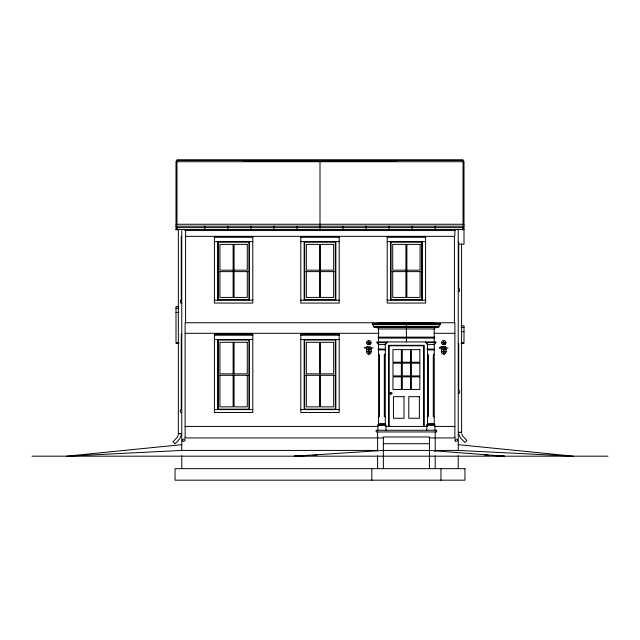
<?xml version="1.0" encoding="UTF-8"?>
<svg xmlns="http://www.w3.org/2000/svg" width="640" height="640" viewBox="0 0 640 640"><rect width="100%" height="100%" fill="white"/><g stroke="black" fill="none" stroke-linecap="round" stroke-linejoin="round"><path stroke-width="0.96" d="M434.24 341.944L434.24 338.088L434.84 337.136L377.96 337.136L378.52 338.088L434.24 338.088M434.24 337.136L434.24 328.968M377.12 327.016L378.32 328.968L434.48 328.968L435.68 327.016M377.12 342.656L378.32 344.6L385.52 344.6L386.72 342.648M426.08 342.648L427.28 344.6L434.48 344.6L435.68 342.656M178.232 435L177.248 437.376L173 441.776L175.04 443.808L179.632 439.016L181.08 435.528M385.28 354.184L384.32 354.904L384.32 416.344L385.28 417.064M434.24 354.184L433.28 354.904L433.28 416.344L434.24 417.064M378.56 417.064L379.52 416.344L379.52 354.904L378.56 354.184M427.52 417.064L428.48 416.344L428.48 354.904L427.52 354.184M364.56 347.656L367.448 346.704M178.344 229.408L178.344 433.736L179.064 433.688M181.024 433.704L178.344 433.736M458.912 432.448L461.6 432.416L461.6 243.928M181.76 444.664L66.56 456.184L181.76 450.424L377.6 450.424M372.352 323.704L381.44 323.12L431.36 323.12L440.448 323.704L440.448 324.384L372.352 324.384L372.352 323.704L440.448 323.704M307.096 455.608L294.224 456.184L383.36 450.424L429.44 450.424L504.52 456.184L493.656 455.608M313.04 455.344L317 455.168M458.72 432.408L461.6 432.296M378.112 424.896C377.888 422.864 385.968 422.856 385.728 424.896L378.112 424.984M427.072 424.896C426.848 422.864 434.928 422.856 434.688 424.896L427.072 424.984M243.512 161.472L396.488 161.472M364.56 347.952L373.224 347.952M439.52 347.952L448.104 347.952M439.656 347.952L442.248 347.952M176.96 160.408L463.04 160.408M176.96 161.728L463.04 161.728M176 224.256L464 224.256M176 226.176L464 226.176M176 229.536L464 229.536M184.744 230.552L455.256 230.552M181.76 236.344L181.28 236.344L181.28 300.184L180.616 300.184L180.56 303.008L181.76 303.064M185.6 236.344L454.4 236.344L454.4 322.744M214.4 237.304L252.8 237.304M300.8 237.304L339.2 237.304M387.2 237.304L425.6 237.304M214.4 241.624L252.8 241.624M300.8 241.624L339.2 241.624M387.2 241.624L425.6 241.624M458.24 242.104L458.72 242.104L458.72 288.664L459.44 288.728L459.44 291.488L458.24 291.544M459.008 244.176L464 244.176L464 161.256M218.24 271.624L248.96 271.624M304.64 271.624L335.36 271.624M391.04 271.624L421.76 271.624M214.4 300.184L252.8 300.184M300.8 300.184L339.2 300.184M387.2 300.184L425.6 300.184M178.88 306.584L176 306.584L176 343.344L179 343.344M176 308.264L178.88 308.264M176 312.424L178.88 312.424M461.12 325.784L464 325.784L464 343.344L461 343.344M461.12 327.464L464 327.464M461.12 331.624L464 331.624M185.12 333.304L378.944 333.304M433.896 333.304L454.88 333.304M181.76 334.264L181.28 334.264L181.28 409.624C179.704 409.112 179.888 413.608 181.76 412.504M214.4 335.224L252.8 335.224M300.8 335.224L339.2 335.224M214.4 339.544L252.8 339.544M300.8 339.544L339.2 339.544M366.688 342.68L371.04 342.68M441.568 342.68L445.92 342.68M458.24 343.864L458.72 343.864L458.72 390.424C460.296 389.912 460.112 394.408 458.24 393.304M367.752 344.144L370.032 344.144M444.912 344.144L442.632 344.144M442.072 346.704L445.528 346.704L445.016 346.704M367.136 346.704L370.336 346.704M442.016 346.704L442.888 346.704M366.456 349.408L371.32 349.408M441.336 349.408L446.2 349.408M366.456 349.624L371.32 349.624M441.336 349.624L446.2 349.624M366.456 351.552L371.32 351.552M441.336 351.552L446.2 351.552M366.456 351.76L371.32 351.76M441.336 351.76L446.208 351.76M218.24 375.304L248.96 375.304M304.64 375.304L335.36 375.304M214.4 409.624L252.8 409.624M300.8 409.624L339.2 409.624M185.12 426.424L378.12 426.424M385.28 426.424L427.52 426.424M434.408 426.424L454.88 426.424M184.752 437.944L383.56 437.944M429.24 437.944L455.248 437.944M383.36 443.704L429.44 443.704M435.2 450.424L458.24 450.424L573.44 456.184L458.24 444.664M32 456.184L608 456.184M460.88 432.368L461.6 432.416M178.344 433.616L181.224 433.728M484.768 455.136L488.72 455.344M461.712 433.68L462.696 436.056L466.936 440.456L464.904 442.496L460.304 437.696L458.864 434.208M441.544 352.056L441.536 347.952M463.04 224.256L463.04 159.816L176.96 159.816L176.96 224.256M463.04 226.176L463.04 230.016L462.976 227.616L176.96 227.616L177.024 229.952L176.96 226.176M463.04 342.68L463.04 343.384M462.976 342.64L462.976 343.328M458.24 229.352L458.24 450.824M458.24 455.72L458.24 468.664M454.88 229.64L454.88 235.768M454.88 437.944L454.88 322.744L185.12 322.744L185.12 437.944M446.008 347.768L446.008 351.88A2.232 2.232 0 0 1 443.864 354.112A2.232 2.232 0 0 1 441.552 352.064M443.88 347.952L443.88 354.112M443.768 341.128L443.768 344.232M443.664 347.952L443.664 354.112M440.96 468.664L440.96 480.184M440.328 324.384L438.96 326.296L373.84 326.296L372.472 324.384M438.8 326.296L438.8 327.256L374 327.256L374 326.296M438.32 327.256L374.48 327.256M435.2 226.176L435.2 230.016M435.2 431.944L435.2 451.816M435.2 455.784L435.2 468.664M434.96 430.264L434.96 424.984L426.8 424.984L426.8 430.264M434.24 343.832L434.24 424.552M429.44 468.664L429.44 436.984L383.36 436.984L383.36 468.664M427.52 343.832L427.52 424.552M425.84 341.936L425.84 342.656L435.92 342.656L435.92 341.936L376.88 341.936L376.88 342.656L386.96 342.656L386.96 341.936M425.6 236.344L425.6 303.064L387.2 303.064L387.2 236.344M424.16 426.424L424.16 345.304L388.64 345.304L388.64 426.424M423.68 426.424L423.68 345.784L389.12 345.784L389.12 426.424M422.24 241.624L422.24 300.184M420.08 271.624L420.08 297.424L406.88 297.424L406.88 271.624M412.16 226.176L412.16 230.016M406.88 244.384L406.88 270.184M406.4 323.12L406.4 341.944M405.92 244.384L405.92 270.184M405.92 271.624L405.92 297.424L392.72 297.424L392.72 271.624M390.56 241.624L390.56 300.184M389.12 226.176L389.12 230.016M386 430.264L386 424.984L377.84 424.984L377.84 430.264M385.28 343.832L385.28 424.552M378.56 328.968L378.56 337.136M378.56 338.088L378.56 341.944M378.56 342.936L378.56 424.552M377.6 431.944L377.6 450.824M377.6 455.784L377.6 468.664M371.84 468.664L371.84 480.184M371.128 347.768L371.128 351.88A2.232 2.232 0 0 1 368.984 354.112A2.232 2.232 0 0 1 366.672 352.064L366.656 347.952M368.888 341.128L368.888 344.232M369 347.952L369 354.112M368.784 347.952L368.784 354.112M366.08 226.176L366.08 230.016M343.04 226.176L343.04 230.016M339.2 236.344L339.2 303.064L300.8 303.064L300.8 236.344M335.84 241.624L335.84 300.184M335.84 339.544L335.84 409.624M333.68 271.624L333.68 297.424L320.48 297.424L320.48 271.624M333.68 375.304L333.68 406.864L320.48 406.864L320.48 375.304M320.48 244.384L320.48 270.184M320.48 342.304L320.48 373.864M320 161.728L320 230.016M319.52 244.384L319.52 270.184M319.52 271.624L319.52 297.424L306.32 297.424L306.32 271.624M319.52 342.304L319.52 373.864M319.52 375.304L319.52 406.864L306.32 406.864L306.32 375.304M304.16 241.624L304.16 300.184M304.16 339.544L304.16 409.624M296.96 226.176L296.96 230.016M273.92 226.176L273.92 230.016M252.8 236.344L252.8 303.064L214.4 303.064L214.4 236.344M250.88 226.176L250.88 230.016M249.44 241.624L249.44 300.184M249.44 339.544L249.44 409.624M247.28 271.624L247.28 297.424L234.08 297.424L234.08 271.624M247.28 375.304L247.28 406.864L234.08 406.864L234.08 375.304M234.08 244.384L234.08 270.184M234.08 342.304L234.08 373.864M233.12 244.384L233.12 270.184M233.12 271.624L233.12 297.424L219.92 297.424L219.92 271.624M233.12 342.304L233.12 373.864M233.12 375.304L233.12 406.864L219.92 406.864L219.92 375.304M227.84 226.176L227.84 230.016M217.76 241.624L217.76 300.184M217.76 339.544L217.76 409.624M204.8 226.176L204.8 230.016M185.6 230.584L185.6 322.744M181.76 230.552L181.76 450.824M181.76 455.72L181.76 468.664M177.024 342.64L177.024 343.328M176.96 342.68L176.96 343.384M176 161.256L176 230.016M443.016 344.736A2.176 2.176 0 0 1 441.952 341.44A2.176 2.176 0 0 1 445.408 341.28A2.176 2.176 0 0 1 444.656 344.656M368.136 344.736A2.176 2.176 0 0 1 367.072 341.44A2.176 2.176 0 0 1 370.528 341.28A2.176 2.176 0 0 1 369.776 344.656M369.12 342.68L368.6 342.704L369.12 342.68M369.48 342.68C368.128 344.784 368.128 340.568 369.48 342.68M444 342.68L443.48 342.704L444 342.68M444.36 342.68C443.008 344.784 443.008 340.568 444.36 342.68M385.688 349.32L385.32 349.88L378.52 349.88L377.96 348.92L385.712 349.272M434.648 349.32L434.28 349.88L427.52 349.88L426.92 348.92L434.672 349.272M442.248 346.704L439.44 347.656L442.248 346.704M248.96 242.104L218.24 242.104L218.24 299.704L248.96 299.704L248.96 242.104M335.36 242.104L304.64 242.104L304.64 299.704L335.36 299.704L335.36 242.104M421.76 242.104L391.04 242.104L391.04 299.704L421.76 299.704L421.76 242.104M247.28 244.384L219.92 244.384L219.92 270.184L247.28 270.184L247.28 244.384M333.68 244.384L306.32 244.384L306.32 270.184L333.68 270.184L333.68 244.384M420.08 244.384L392.72 244.384L392.72 270.184L420.08 270.184L420.08 244.384M252.8 334.264L214.4 334.264L214.4 412.504L252.8 412.504L252.8 334.264M339.2 334.264L300.8 334.264L300.8 412.504L339.2 412.504L339.2 334.264M248.96 340.024L218.24 340.024L218.24 409.144L248.96 409.144L248.96 340.024M335.36 340.024L304.64 340.024L304.64 409.144L335.36 409.144L335.36 340.024M247.28 342.304L219.92 342.304L219.92 373.864L247.28 373.864L247.28 342.304M333.68 342.304L306.32 342.304L306.32 373.864L333.68 373.864L333.68 342.304M401.36 349.624L392.96 349.624L392.96 362.224L401.36 362.224L401.36 349.624M410.48 349.624L402.32 349.624L402.32 362.224L410.48 362.224L410.48 349.624M419.84 349.624L411.44 349.624L411.44 362.224L419.84 362.224L419.84 349.624M401.36 363.184L392.96 363.184L392.96 375.904L401.36 375.904L401.36 363.184M410.48 363.184L402.32 363.184L402.32 375.904L410.48 375.904L410.48 363.184M419.84 363.184L411.44 363.184L411.44 375.904L419.84 375.904L419.84 363.184M401.36 376.864L392.96 376.864L392.96 389.464L401.36 389.464L401.36 376.864M410.48 376.864L402.32 376.864L402.32 389.464L410.48 389.464L410.48 376.864M419.84 376.864L411.44 376.864L411.44 389.464L419.84 389.464L419.84 376.864M404 396.664L393.44 396.664L393.44 418.264L404 418.264L404 396.664M419.36 396.664L408.8 396.664L408.8 418.264L419.36 418.264L419.36 396.664M436.64 430.264L376.16 430.264L376.16 431.944L436.64 431.944L436.64 430.264M464.96 468.664L175.04 468.664L175.04 480.184L464.96 480.184L464.96 468.664M390.36 393.984A0.96 0.96 0 0 0 391.968 393.552A0.96 0.96 0 0 0 390.792 392.376A0.96 0.96 0 0 0 390.36 393.984M182.96 441.064A1.44 1.016 0 0 0 185.12 440.184A1.44 1.016 0 0 0 182.96 439.304A1.44 1.016 0 0 0 182.96 441.064M455.6 441.064A1.44 1.016 0 0 0 457.76 440.184A1.44 1.016 0 0 0 455.6 439.304A1.44 1.016 0 0 0 455.6 441.064"/></g></svg>
